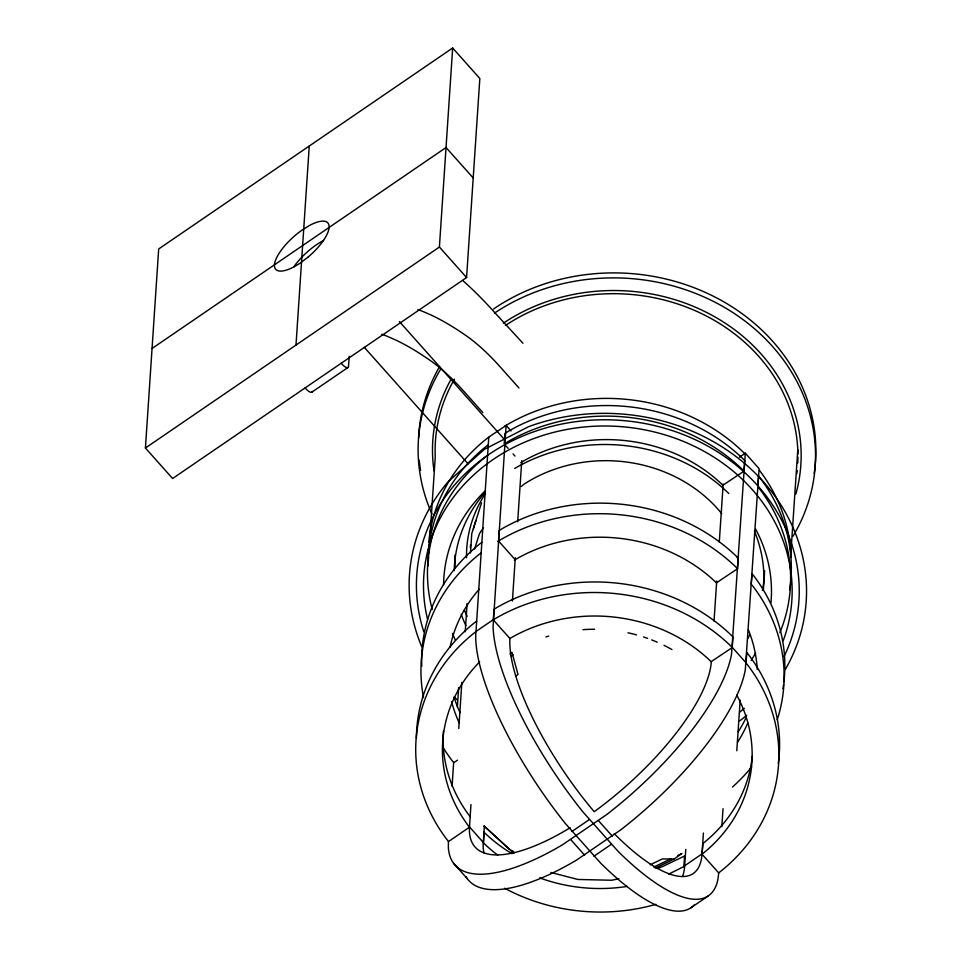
<?xml version="1.0" encoding="UTF-8"?>
<svg xmlns="http://www.w3.org/2000/svg" width="960" height="960" viewBox="0 0 960 960"><rect width="100%" height="100%" fill="white"/><g stroke="black" fill="none" stroke-linecap="round" stroke-linejoin="round"><path stroke-width="1.44" d="M448.392 841.608L448.38 847.812A181.452 64.548 -41.7 0 0 562.512 844.776L606.936 814.404A181.452 64.548 -41.7 0 0 731.52 654.264L745.32 453.192L739.464 457.188M428.76 542.22A181.488 159.492 3.8 0 1 488.676 437.172L506.112 425.448L493.08 626.604A181.452 57.72 55.6 0 0 582.648 811.596L617.94 851.208A181.452 57.72 55.6 0 0 717.972 879.084L718.74 872.952M145.428 448.008L158.688 248.964L452.664 48L479.832 78.504L466.572 277.548L172.596 478.512L145.428 448.008L439.404 247.044L452.664 48M295.992 345.084L309.252 146.028M349.212 356.292L348.552 366.156A10.476 3.336 55.6 0 1 341.208 363.252M428.592 557.088L428.292 561.576A181.488 159.492 3.8 0 1 428.196 558.624M428.892 552.6L435.264 456.876A181.488 159.492 3.8 0 1 454.464 379.14M452.076 786.312L453.672 762.396M457.356 707.1L458.652 687.672M458.784 728.508L461.856 682.38M465.228 631.8L467.112 603.528M470.484 552.936L471.768 533.592L481.548 502.812M488.772 437.304L475.98 631.764L474.216 632.964A181.68 159.66 3.8 0 0 446.172 838.548L448.56 841.488L469.476 827.196L470.964 804.564M493.296 619.872L494.004 609.324L497.316 607.26A181.68 159.66 3.8 0 1 731.508 635.472L732.972 636.996L732.264 647.556L711.168 661.656A154.944 136.164 3.8 0 0 511.428 637.596L509.916 638.532L493.296 619.872L496.62 617.808A181.68 159.66 3.8 0 1 730.812 646.02L732.264 647.556M484.344 825.996L483.42 842.892A154.944 136.164 3.8 0 0 497.712 855.108M483.42 842.892L483.936 832.116M512.412 600.96L515.292 557.676M517.68 521.844L521.76 460.656M668.712 874.128L683.856 866.58L684.564 856.032L685.368 855.48M685.776 849.36L684.66 866.028L683.856 866.58M714.012 621.324L716.7 581.028M719.28 542.22L723.168 484.02M746.856 652.392L746.016 663.036L748.416 666A181.68 159.66 3.8 0 1 720.372 871.584L718.668 872.88L702.024 854.196L703.416 833.028M702.024 854.196L702.96 843.468A154.944 136.164 3.8 0 0 752.244 756.264M737.52 568.74L738.216 558.18L736.764 556.656A181.68 159.66 3.8 0 0 502.572 528.444L499.248 530.508L498.552 541.02L515.184 559.692L516.684 558.78A154.944 136.164 3.8 0 1 716.412 582.84L737.52 568.74L736.056 567.216A181.68 159.66 3.8 0 0 501.864 539.004L497.724 541.536M744.012 471.144L744.72 460.584L743.256 459.06A181.68 159.66 3.8 0 0 509.064 430.848L504.924 433.428L504.216 443.988L508.368 441.408A181.68 159.66 3.8 0 1 742.56 469.62L744.012 471.144L722.916 485.244A154.944 136.164 3.8 0 0 523.176 461.184L520.848 462.66M721.824 826.632L723.024 808.692M736.8 750.732L740.172 700.152M752.112 573.576L751.26 584.232L753.672 587.184A181.68 159.66 3.8 0 1 777.252 719.676M758.604 475.98L757.764 486.636L760.164 489.588A181.68 159.66 3.8 0 1 779.868 632.64M465.948 876.612A181.452 64.548 -41.7 0 0 576.288 860.244L620.712 829.872A181.452 64.548 -41.7 0 0 745.308 669.732L759.096 468.648L745.32 453.192M790.8 554.388L797.784 449.688M474.576 549.012L479.472 533.616L483.504 527.664M521.316 486.48L524.076 484.14A139.908 122.952 3.8 0 1 721.752 513.684M511.344 656.16L513.072 654.696M509.988 653.892L511.932 652.26L517.992 674.364L516.168 675.888M655.224 868.14L673.992 859.104L681.888 853.524L677.868 855.456M152.052 348.48L446.04 147.528L473.22 177.984M311.796 392.208L347.88 367.548M488.424 444.804L486.672 446.004A181.68 159.66 3.8 0 0 428.196 565.836M487.728 455.352L485.964 456.552A181.68 159.66 3.8 0 0 432.228 609.588M481.932 542.4L480.168 543.6A181.68 159.66 3.8 0 0 421.788 666.216M481.224 552.948L479.46 554.148A181.68 159.66 3.8 0 0 423.528 697.584M476.676 621.204L474.924 622.404A181.68 159.66 3.8 0 0 416.412 738.06M493.176 619.74L475.836 631.596L475.728 638.472A181.452 57.72 55.6 0 0 565.308 823.452L600.6 863.064A181.452 57.72 55.6 0 0 694.128 905.052M457.512 760.152L453.804 762.684L451.416 759.744A181.68 159.66 3.8 0 1 443.988 748.92M571.896 831.492L589.236 819.636M593.928 856.224L611.268 844.368M690.636 907.98L707.988 896.112M514.344 560.256L515.184 559.692M738.216 558.18L736.764 556.656M684.564 856.032L662.64 866.496A154.944 136.164 3.8 0 1 657.06 868.548M650.184 864.804L662.448 858.9L673.992 859.104M653.784 867.06L671.184 858.684M618.84 878.736L611.712 880.248L577.836 879.456L550.884 872.46M511.092 850.176L513.624 851.532M509.82 849.492L483.972 825.936L513.852 853.404M522.948 343.236L495.708 313.656A187.944 59.796 55.6 0 0 463.32 281.016M439.404 247.044L466.572 277.548M518.94 387.96L498.876 365.436A115.692 36.804 55.6 0 0 466.548 335.976A320.952 102.108 55.6 0 0 431.196 315.084L423.096 311.556A320.952 102.108 55.6 0 0 417.888 309.6M732.372 647.472L746.16 662.94M506.112 425.448L511.044 430.968M482.856 412.62L462.792 390.096A115.692 36.804 55.6 0 0 430.464 360.636A320.952 102.108 55.6 0 0 395.124 339.744L387.024 336.228A320.952 102.108 55.6 0 0 381.804 334.272M399.372 321.54L504.18 439.2M505.188 445.08L508.128 448.38M513.024 453.864L514.98 456.072M364.284 347.316L468.096 463.86M598.548 820.716L612.324 836.184M570.816 839.676L584.592 855.144M453.564 863.28L467.34 878.748M758.472 476.076L760.872 479.04A181.68 159.66 3.8 0 1 789.648 589.788M751.968 573.672L754.368 576.636A181.68 159.66 3.8 0 1 783.9 681.864M746.724 652.488L749.124 655.44A181.68 159.66 3.8 0 1 778.296 763.44M470.172 816.648L469.104 815.304A154.944 136.164 3.8 0 1 443.412 731.172M469.476 827.196L468.408 825.852A154.944 136.164 3.8 0 1 479.664 661.872M755.592 652.92A164.04 144.156 3.8 0 1 751.164 660.456M455.376 640.2A164.04 144.156 3.8 0 1 452.496 633.36M443.58 584.784A164.04 144.156 3.8 0 1 484.956 491.1M514.692 468.468A164.04 144.156 3.8 0 1 728.808 493.524M755.688 529.212A164.04 144.156 3.8 0 1 770.94 602.892M427.56 619.344A184.428 162.084 3.8 0 1 617.268 426.372A184.428 162.084 3.8 0 1 783.204 640.752M423.792 631.692A191.496 168.288 3.8 0 1 619.548 420.288A191.496 168.288 3.8 0 1 784.044 656.568M744.312 708.276A191.496 168.288 3.8 0 1 739.824 712.092M785.376 669.348A198.816 174.72 3.8 0 0 752.232 470.268A198.816 174.72 3.8 0 0 528.72 426.624L484.236 449.424L448.176 481.692A198.816 174.72 3.8 0 0 421.788 646.788M746.76 715.248A198.816 174.72 3.8 0 1 739.812 720.828M457.212 699.936A198.816 174.72 3.8 0 1 454.188 696.72M751.608 766.944A181.68 159.66 3.8 0 1 732.444 787.044M747.768 722.988A154.944 136.164 3.8 0 1 737.556 742.236M459.384 723.252A154.944 136.164 3.8 0 1 451.56 701.496M450.12 647.016A154.944 136.164 3.8 0 1 479.196 589.224M748.428 629.952A154.944 136.164 3.8 0 1 757.236 669.3M783.552 684.624A181.68 159.66 3.8 0 1 782.916 688.764M746.244 717.384A154.944 136.164 3.8 0 1 738.264 731.676M460.08 712.704A154.944 136.164 3.8 0 1 454.128 697.452M749.592 635.196A154.944 136.164 3.8 0 1 747.624 638.784M465.876 625.656A154.944 136.164 3.8 0 1 461.22 614.28M454.212 570.66A154.944 136.164 3.8 0 1 484.776 492.684M754.416 531.084A154.944 136.164 3.8 0 1 763.284 590.412M764.58 570.516A154.944 136.164 3.8 0 1 762.432 590.436M467.172 616.356A154.944 136.164 3.8 0 1 464.376 610.092M454.992 568.128A154.944 136.164 3.8 0 1 455.16 554.772M736.728 695.1A154.944 136.164 3.8 0 1 702.264 854.028M627.3 886.38A154.944 136.164 3.8 0 1 539.712 877.872M655.872 904.356A181.68 159.66 3.8 0 1 504.636 888.252M511.776 853.584A154.944 136.164 3.8 0 1 484.128 832.332M503.376 323.172A184.428 162.072 3.8 0 1 716.952 318.072A184.428 162.072 3.8 0 1 795.852 494.04M434.04 470.928A184.428 162.072 3.8 0 1 451.404 378.66M493.56 308.976A198.816 174.708 3.8 0 1 715.068 297.096A198.816 174.708 3.8 0 1 814.164 473.508M420.6 470.46A198.816 174.708 3.8 0 1 419.22 460.236M418.584 438A198.816 174.708 3.8 0 1 439.608 366.54M494.424 313.152A198.816 174.708 3.8 0 1 744.024 320.34A198.816 174.708 3.8 0 1 792.876 536.424M431.988 514.08A198.816 174.708 3.8 0 1 440.76 368.988M428.172 552.672A181.488 159.492 3.8 0 1 428.268 549.684M504.828 426.108A181.488 159.492 3.8 0 1 744.804 453.696M759.468 470.412A181.488 159.492 3.8 0 1 790.908 557.34M797.172 470.544A181.488 159.492 3.8 0 1 796.824 473.52M505.428 325.464A181.488 159.492 3.8 0 1 695.412 310.776A181.488 159.492 3.8 0 1 797.904 454.128M797.916 457.104A181.488 159.492 3.8 0 1 797.748 463.068M466.512 557.844A143.124 125.772 3.8 0 1 485.244 493.824M470.328 547.632A139.608 122.688 3.8 0 1 470.592 544.704M473.436 528.888A139.608 122.688 3.8 0 1 475.968 520.488M312.372 391.44A10.476 3.336 55.6 0 1 305.124 387.912M711.324 661.62A154.488 54.948 -41.7 0 1 595.008 811.116L594.204 811.692L593.556 810.948A154.488 49.152 55.6 0 1 509.952 638.304M570.192 827.724A154.488 54.948 -41.7 0 1 469.512 826.932L483.252 842.424A154.488 54.948 -41.7 0 0 483.972 852.888M614.28 833.712A154.488 49.152 55.6 0 0 702.024 853.92L684.684 865.776A154.488 49.152 55.6 0 1 682.728 875.928M293.628 267.132A34.896 12.42 -41.7 0 1 323.52 240.48M546.012 636.948A139.908 122.94 3.8 0 1 548.724 636.084M582.888 629.676A139.908 122.94 3.8 0 1 594.588 629.244M627.996 632.796A139.908 122.94 3.8 0 1 636.54 634.896M643.524 636.984A139.908 122.94 3.8 0 1 647.64 638.4M651.684 639.9A139.908 122.94 3.8 0 1 657.204 642.18M664.008 645.336A139.908 122.94 3.8 0 1 671.928 649.572M307.788 257.328L300.684 262.728A34.896 12.42 -41.7 0 1 274.476 264.792A34.896 12.42 -41.7 0 1 302.904 229.5L309.936 225.228A34.896 12.42 -41.7 0 1 329.112 227.436A34.896 12.42 -41.7 0 1 307.788 257.328"/></g></svg>
